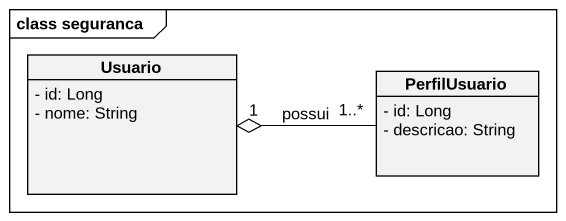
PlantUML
@startuml
mainframe class seguranca
hide circle
hide empty members
skinparam classAttributeIconSize 0
class Usuario {
  - id: Long
  - nome: String
}
class PerfilUsuario {
  - id: Long
  - descricao: String
}
PerfilUsuario "1..*" -left-o "1" Usuario : possui
@enduml
